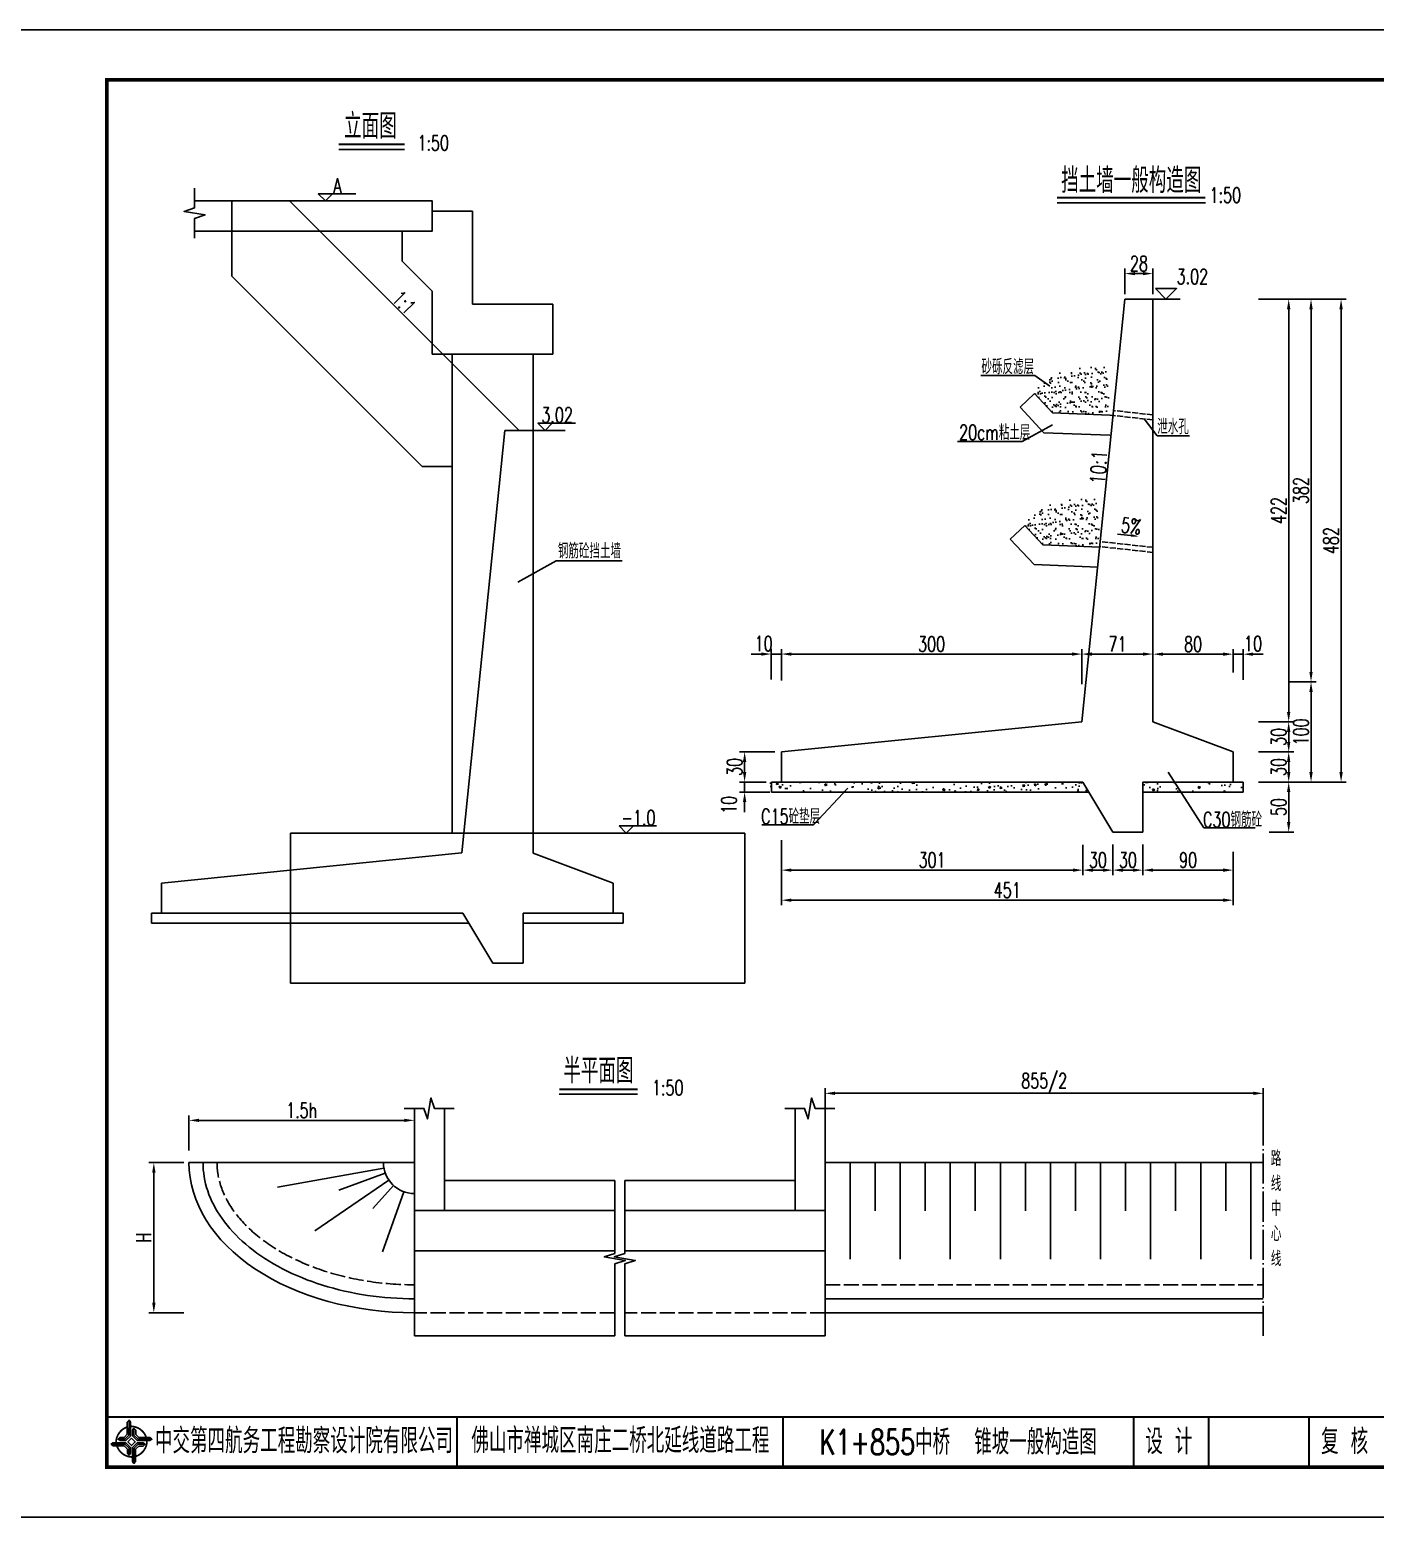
# Model space of a CAD drawing. Header units: millimetres. Extents: x -51 to 12129, y -1309 to -715.
# Drawn here: x 11304.4 to 11573, y -1308.7 to -1011.7 of the extents above; entities that cross this region are included whole.
import ezdxf
from ezdxf.enums import TextEntityAlignment as Align

# ---------------------------------------------------------------- set-up
doc = ezdxf.new("R2010")
doc.units = ezdxf.units.MM
doc.header["$LTSCALE"] = 0.25
doc.linetypes.add('ACAD_ISO02W100', pattern=[15, 12, -3])
doc.linetypes.add('ACAD_ISO04W100', pattern=[30, 24, -3, 0, -3])
for name, color, linetype in [('lk', 1, 'Continuous'), ('中心线', 3, 'ACAD_ISO04W100'), ('图框', 7, 'Continuous'), ('填充', 8, 'Continuous'), ('尺寸标注', 2, 'Continuous'), ('文字', 7, 'Continuous'), ('标注', 4, 'Continuous'), ('次轮廓线', 7, 'Continuous'), ('虚线', 2, 'ACAD_ISO02W100'), ('轮廓线', 1, 'Continuous'), ('钢筋', 6, 'Continuous')]:
    doc.layers.add(name, color=color, linetype=linetype)
doc.styles.get("Standard").update_dxf_attribs({"font": 'simplex1.shx', "width": 0.7, "bigfont": 'hztxt.shx'})
doc.styles.add('XGsz', font='simplex1.shx', dxfattribs={"width": 0.8, "bigfont": 'hztxt.shx'})
doc.dimstyles.new('比例1：50', dxfattribs={"dimscale": 0, "dimtxt": 3, "dimasz": 2, "dimexe": 1, "dimexo": 1, "dimgap": 0.5, "dimtad": 1, "dimdec": 1, "dimlfac": 5, "dimzin": 13, "dimdsep": 46, "dimtxsty": 'Standard', "dimcen": -1, "dimclrd": 256, "dimclre": 256, "dimclrt": 7, "dimaunit": 1, "dimadec": 3, "dimazin": 0, "dimtfac": 0.0005, "dimtdec": 1, "dimtix": 1, "dimtmove": 2, "dimatfit": 3, "dimfxl": 0, "dimtolj": 1, "dimtzin": 13, "dimarcsym": 0})

# ---------------------------------------------------------------- blocks, each defined once
blk = doc.blocks.new('tb')
at = {"lineweight": -3}
h = blk.add_hatch(color=256, dxfattribs=at)
h.paths.add_polyline_path([(-1.23, -0.13), (-3.78, -0.14), (-4.14, -0.41), (-1.4, -0.44), (-0.56, -1.24), (-0.54, -2.62), (-0.27, -2.2), (-0.26, -1.06)])
h.paths.add_polyline_path([(0.13, -1.08), (0.14, -3.86), (0.41, -4.26), (0.44, -1.24), (1.25, -0.43), (2.66, -0.43), (2.26, -0.16), (1.07, -0.15)])
h.paths.add_polyline_path([(1.08, 0.3), (3.62, 0.3), (4.02, 0.56), (1.25, 0.57), (0.43, 1.39), (0.43, 2.8), (0.16, 2.41), (0.15, 1.24)])
h.paths.add_polyline_path([(-0.28, 1.21), (-0.28, 3.99), (-0.56, 4.39), (-0.57, 1.41), (-1.38, 0.6), (-2.74, 0.56), (-2.33, 0.3), (-1.2, 0.29)])
for p, q in [((-0.56, 4.39), (-0.57, 1.41)), ((-1.38, 0.6), (-2.74, 0.56)), ((-0.57, 1.41), (-1.38, 0.6)), ((0.43, 2.8), (0.43, 1.39)), ((0.43, 1.39), (1.25, 0.57)), ((1.25, 0.57), (4.02, 0.56)), ((-4.14, -0.41), (-1.4, -0.44)), ((-1.4, -0.44), (-0.56, -1.24)), ((-0.56, -1.24), (-0.54, -2.62)), ((0.41, -4.26), (0.44, -1.24)), ((0.44, -1.24), (1.25, -0.43)), ((1.25, -0.43), (2.66, -0.43))]:
    blk.add_line(p, q, dxfattribs=at)
at = {"lineweight": -3, "const_width": 0.35, "flags": 128}
for points in [[(-0.9, 3.02, 0.324167), (-3.16, -0.14)], [(2.88, 0.92, 0.324403), (-0.24, 3.15)], [(0.75, -2.86, 0.325418), (3.02, 0.26)], [(-2.98, -0.76, 0.322976), (0.14, -2.98)]]:
    blk.add_lwpolyline(points, format="xyb", dxfattribs=at)
at = {"lineweight": -3, "flags": 128}
for points in [[(-0.9, 3.99), (-0.9, 1.58), (-1.53, 0.91), (-2.34, 0.91), (-2.74, 0.56), (-2.33, 0.3), (-1.2, 0.29), (-0.28, 1.21), (-0.28, 3.99), (-0.56, 4.39)], [(-0.04, 0.77), (0.68, 0.04), (-0.04, -0.69), (-0.77, 0.05)], [(3.62, 0.92), (1.43, 0.92), (0.77, 1.54), (0.77, 2.38), (0.43, 2.8), (0.16, 2.41), (0.15, 1.24), (1.08, 0.3), (3.62, 0.3), (4.02, 0.56)], [(-3.73, -0.76), (-1.54, -0.76), (-0.89, -1.39), (-0.89, -2.21), (-0.54, -2.62), (-0.27, -2.2), (-0.26, -1.06), (-1.23, -0.13), (-3.78, -0.14), (-4.14, -0.41)], [(0.75, -3.85), (0.75, -1.43), (1.4, -0.78), (2.26, -0.78), (2.66, -0.43), (2.26, -0.16), (1.07, -0.15), (0.13, -1.08), (0.14, -3.86), (0.41, -4.26)]]:
    blk.add_lwpolyline(points, close=True, dxfattribs=at)
blk = doc.blocks.new('*D1960')
at = {"layer": 'Defpoints', "color": 0}
for p in [(11540.52, -1065.46), (11540.52, -1161.86), (11566.19, -1161.86)]:
    blk.add_point(p, dxfattribs=at)
at = {"layer": '标注', "lineweight": -2}
for p, q in [((11560.19, -1065.46), (11567.19, -1065.46)), ((11566.19, -1067.46), (11566.19, -1159.86)), ((11560.19, -1161.86), (11567.19, -1161.86))]:
    blk.add_line(p, q, dxfattribs=at)
at = {"layer": '标注'}
for points in [[(11565.85, -1067.46), (11566.52, -1067.46), (11566.19, -1065.46)], [(11565.85, -1159.86), (11566.52, -1159.86), (11566.19, -1161.86)]]:
    blk.add_solid(points, dxfattribs=at)
at = {"layer": '标注', "color": 7, "insert": (11564.19, -1113.66), "char_height": 3, "attachment_point": 5, "rotation": 90}
blk.add_mtext('\\A1;482', dxfattribs=at)
blk = doc.blocks.new('*D1961')
at = {"layer": 'Defpoints', "color": 0}
for p in [(11526.63, -1174.79), (11544.63, -1174.79), (11526.63, -1179.45)]:
    blk.add_point(p, dxfattribs=at)
at = {"layer": '标注', "lineweight": -2}
for p, q in [((11526.63, -1175.79), (11526.63, -1180.45)), ((11544.63, -1175.79), (11544.63, -1180.45)), ((11542.63, -1179.45), (11528.63, -1179.45))]:
    blk.add_line(p, q, dxfattribs=at)
at = {"layer": '标注'}
for points in [[(11528.63, -1179.12), (11528.63, -1179.78), (11526.63, -1179.45)], [(11542.63, -1179.12), (11542.63, -1179.78), (11544.63, -1179.45)]]:
    blk.add_solid(points, dxfattribs=at)
at = {"layer": '标注', "color": 7, "insert": (11535.63, -1177.45), "char_height": 3, "attachment_point": 5}
blk.add_mtext('\\A1;90', dxfattribs=at)
blk = doc.blocks.new('*D1962')
at = {"layer": 'Defpoints', "color": 0}
for p in [(11528.63, -1136.33), (11544.63, -1141.01), (11528.63, -1149.86)]:
    blk.add_point(p, dxfattribs=at)
at = {"layer": '标注', "lineweight": -2}
for p, q in [((11528.63, -1142.33), (11528.63, -1135.33)), ((11542.63, -1136.33), (11530.63, -1136.33)), ((11544.63, -1140.01), (11544.63, -1135.33))]:
    blk.add_line(p, q, dxfattribs=at)
at = {"layer": '标注'}
for points in [[(11530.63, -1136), (11530.63, -1136.66), (11528.63, -1136.33)], [(11542.63, -1136), (11542.63, -1136.66), (11544.63, -1136.33)]]:
    blk.add_solid(points, dxfattribs=at)
at = {"layer": '标注', "color": 7, "insert": (11536.63, -1134.33), "char_height": 3, "attachment_point": 5}
blk.add_mtext('\\A1;80', dxfattribs=at)
blk = doc.blocks.new('*D1963')
at = {"layer": 'Defpoints', "color": 0}
for p in [(11454.43, -1159.81), (11544.63, -1159.83), (11454.43, -1185.45)]:
    blk.add_point(p, dxfattribs=at)
at = {"layer": '标注', "lineweight": -2}
for p, q in [((11454.43, -1179.45), (11454.43, -1186.45)), ((11544.63, -1179.45), (11544.63, -1186.45)), ((11542.63, -1185.45), (11456.43, -1185.45))]:
    blk.add_line(p, q, dxfattribs=at)
at = {"layer": '标注'}
for points in [[(11456.43, -1185.12), (11456.43, -1185.78), (11454.43, -1185.45)], [(11542.63, -1185.12), (11542.63, -1185.78), (11544.63, -1185.45)]]:
    blk.add_solid(points, dxfattribs=at)
at = {"layer": '标注', "color": 7, "insert": (11499.53, -1183.45), "char_height": 3, "attachment_point": 5}
blk.add_mtext('\\A1;451', dxfattribs=at)
blk = doc.blocks.new('*D1964')
at = {"layer": 'Defpoints', "color": 0}
for p in [(11554.73, -1141.86), (11560.19, -1141.86), (11554.73, -1161.86)]:
    blk.add_point(p, dxfattribs=at)
at = {"layer": '标注', "lineweight": -2}
for p, q in [((11555.73, -1141.86), (11561.19, -1141.86)), ((11560.19, -1159.86), (11560.19, -1143.86)), ((11555.73, -1161.86), (11561.19, -1161.86))]:
    blk.add_line(p, q, dxfattribs=at)
at = {"layer": '标注'}
for points in [[(11559.85, -1143.86), (11560.52, -1143.86), (11560.19, -1141.86)], [(11559.85, -1159.86), (11560.52, -1159.86), (11560.19, -1161.86)]]:
    blk.add_solid(points, dxfattribs=at)
at = {"layer": '标注', "color": 7, "insert": (11558.19, -1151.86), "char_height": 3, "attachment_point": 5, "rotation": 90}
blk.add_mtext('\\A1;100', dxfattribs=at)
blk = doc.blocks.new('*D1965')
at = {"layer": 'Defpoints', "color": 0}
for p in [(11541.92, -1065.46), (11547.93, -1149.86), (11555.73, -1149.86)]:
    blk.add_point(p, dxfattribs=at)
at = {"layer": '标注', "lineweight": -2}
for p, q in [((11549.73, -1065.46), (11556.73, -1065.46)), ((11555.73, -1067.46), (11555.73, -1147.86)), ((11549.73, -1149.86), (11556.73, -1149.86))]:
    blk.add_line(p, q, dxfattribs=at)
at = {"layer": '标注'}
for points in [[(11555.39, -1067.46), (11556.06, -1067.46), (11555.73, -1065.46)], [(11555.39, -1147.86), (11556.06, -1147.86), (11555.73, -1149.86)]]:
    blk.add_solid(points, dxfattribs=at)
at = {"layer": '标注', "color": 7, "insert": (11553.73, -1107.66), "char_height": 3, "attachment_point": 5, "rotation": 90}
blk.add_mtext('\\A1;422', dxfattribs=at)
blk = doc.blocks.new('*D1966')
at = {"layer": 'Defpoints', "color": 0}
for p in [(11544.63, -1155.86), (11544.63, -1161.86), (11555.73, -1161.86)]:
    blk.add_point(p, dxfattribs=at)
at = {"layer": '标注', "lineweight": -2}
for p, q in [((11549.73, -1155.86), (11556.73, -1155.86)), ((11555.73, -1157.86), (11555.73, -1159.86)), ((11549.73, -1161.86), (11556.73, -1161.86))]:
    blk.add_line(p, q, dxfattribs=at)
at = {"layer": '标注'}
for points in [[(11555.39, -1157.86), (11556.06, -1157.86), (11555.73, -1155.86)], [(11555.39, -1159.86), (11556.06, -1159.86), (11555.73, -1161.86)]]:
    blk.add_solid(points, dxfattribs=at)
at = {"layer": '标注', "color": 7, "insert": (11553.73, -1158.86), "char_height": 3, "attachment_point": 5, "rotation": 90}
blk.add_mtext('\\A1;30', dxfattribs=at)
blk = doc.blocks.new('*D1967')
at = {"layer": 'Defpoints', "color": 0}
for p in [(11550.83, -1161.86), (11550.83, -1171.86), (11555.73, -1171.86)]:
    blk.add_point(p, dxfattribs=at)
at = {"layer": '标注', "lineweight": -2}
for p, q in [((11551.83, -1161.86), (11556.73, -1161.86)), ((11555.73, -1163.86), (11555.73, -1169.86)), ((11551.83, -1171.86), (11556.73, -1171.86))]:
    blk.add_line(p, q, dxfattribs=at)
at = {"layer": '标注'}
for points in [[(11555.39, -1163.86), (11556.06, -1163.86), (11555.73, -1161.86)], [(11555.39, -1169.86), (11556.06, -1169.86), (11555.73, -1171.86)]]:
    blk.add_solid(points, dxfattribs=at)
at = {"layer": '标注', "color": 7, "insert": (11553.73, -1166.86), "char_height": 3, "attachment_point": 5, "rotation": 90}
blk.add_mtext('\\A1;50', dxfattribs=at)
blk = doc.blocks.new('*D1968')
at = {"layer": 'Defpoints', "color": 0}
for p in [(11528.63, -1149.86), (11544.63, -1155.86), (11555.73, -1155.86)]:
    blk.add_point(p, dxfattribs=at)
at = {"layer": '标注', "lineweight": -2}
for p, q in [((11549.73, -1149.86), (11556.73, -1149.86)), ((11555.73, -1151.86), (11555.73, -1153.86)), ((11549.73, -1155.86), (11556.73, -1155.86))]:
    blk.add_line(p, q, dxfattribs=at)
at = {"layer": '标注'}
for points in [[(11555.39, -1151.86), (11556.06, -1151.86), (11555.73, -1149.86)], [(11555.39, -1153.86), (11556.06, -1153.86), (11555.73, -1155.86)]]:
    blk.add_solid(points, dxfattribs=at)
at = {"layer": '标注', "color": 7, "insert": (11553.73, -1152.86), "char_height": 3, "attachment_point": 5, "rotation": 90}
blk.add_mtext('\\A1;30', dxfattribs=at)
blk = doc.blocks.new('*D1969')
at = {"layer": 'Defpoints', "color": 0}
for p in [(11454.43, -1136.31), (11454.43, -1142.57), (11514.43, -1141.88)]:
    blk.add_point(p, dxfattribs=at)
at = {"layer": '标注', "lineweight": -2}
for p, q in [((11454.43, -1141.57), (11454.43, -1135.31)), ((11512.43, -1136.31), (11456.43, -1136.31)), ((11514.43, -1140.88), (11514.43, -1135.31))]:
    blk.add_line(p, q, dxfattribs=at)
at = {"layer": '标注'}
for points in [[(11456.43, -1135.98), (11456.43, -1136.64), (11454.43, -1136.31)], [(11512.43, -1135.98), (11512.43, -1136.64), (11514.43, -1136.31)]]:
    blk.add_solid(points, dxfattribs=at)
at = {"layer": '标注', "color": 7, "insert": (11484.43, -1134.31), "char_height": 3, "attachment_point": 5}
blk.add_mtext('\\A1;300', dxfattribs=at)
blk = doc.blocks.new('*D1970')
at = {"layer": 'Defpoints', "color": 0}
for p in [(11454.43, -1161.84), (11514.63, -1173.39), (11454.43, -1179.45)]:
    blk.add_point(p, dxfattribs=at)
at = {"layer": '标注', "lineweight": -2}
for p, q in [((11454.43, -1173.45), (11454.43, -1180.45)), ((11514.63, -1174.39), (11514.63, -1180.45)), ((11512.63, -1179.45), (11456.43, -1179.45))]:
    blk.add_line(p, q, dxfattribs=at)
at = {"layer": '标注'}
for points in [[(11456.43, -1179.12), (11456.43, -1179.78), (11454.43, -1179.45)], [(11512.63, -1179.12), (11512.63, -1179.78), (11514.63, -1179.45)]]:
    blk.add_solid(points, dxfattribs=at)
at = {"layer": '标注', "color": 7, "insert": (11484.53, -1177.45), "char_height": 3, "attachment_point": 5}
blk.add_mtext('\\A1;301', dxfattribs=at)
blk = doc.blocks.new('*D1971')
at = {"layer": 'Defpoints', "color": 0}
for p in [(11520.63, -1173.35), (11526.63, -1173.35), (11520.63, -1179.45)]:
    blk.add_point(p, dxfattribs=at)
at = {"layer": '标注', "lineweight": -2}
for p, q in [((11520.63, -1174.35), (11520.63, -1180.45)), ((11526.63, -1174.35), (11526.63, -1180.45)), ((11524.63, -1179.45), (11522.63, -1179.45))]:
    blk.add_line(p, q, dxfattribs=at)
at = {"layer": '标注'}
for points in [[(11522.63, -1179.12), (11522.63, -1179.78), (11520.63, -1179.45)], [(11524.63, -1179.12), (11524.63, -1179.78), (11526.63, -1179.45)]]:
    blk.add_solid(points, dxfattribs=at)
at = {"layer": '标注', "color": 7, "insert": (11523.63, -1177.45), "char_height": 3, "attachment_point": 5}
blk.add_mtext('\\A1;30', dxfattribs=at)
blk = doc.blocks.new('*D1972')
at = {"layer": 'Defpoints', "color": 0}
for p in [(11514.63, -1174.3), (11520.63, -1173.35), (11514.63, -1179.45)]:
    blk.add_point(p, dxfattribs=at)
at = {"layer": '标注', "lineweight": -2}
for p, q in [((11514.63, -1175.3), (11514.63, -1180.45)), ((11520.63, -1174.35), (11520.63, -1180.45)), ((11518.63, -1179.45), (11516.63, -1179.45))]:
    blk.add_line(p, q, dxfattribs=at)
at = {"layer": '标注'}
for points in [[(11516.63, -1179.12), (11516.63, -1179.78), (11514.63, -1179.45)], [(11518.63, -1179.12), (11518.63, -1179.78), (11520.63, -1179.45)]]:
    blk.add_solid(points, dxfattribs=at)
at = {"layer": '标注', "color": 7, "insert": (11517.63, -1177.45), "char_height": 3, "attachment_point": 5}
blk.add_mtext('\\A1;30', dxfattribs=at)
blk = doc.blocks.new('*D2107')
at = {"layer": 'Defpoints', "color": 0}
for p in [(11454.43, -1155.84), (11447.1, -1161.86), (11452.43, -1161.86)]:
    blk.add_point(p, dxfattribs=at)
at = {"layer": '标注', "lineweight": -2}
for p, q in [((11453.1, -1155.84), (11446.1, -1155.84)), ((11447.1, -1157.84), (11447.1, -1159.86)), ((11451.43, -1161.86), (11446.1, -1161.86))]:
    blk.add_line(p, q, dxfattribs=at)
at = {"layer": '标注'}
for points in [[(11446.76, -1157.84), (11447.43, -1157.84), (11447.1, -1155.84)], [(11446.76, -1159.86), (11447.43, -1159.86), (11447.1, -1161.86)]]:
    blk.add_solid(points, dxfattribs=at)
at = {"layer": '标注', "color": 7, "insert": (11445.1, -1158.85), "char_height": 3, "attachment_point": 5, "rotation": 90}
blk.add_mtext('\\A1;30', dxfattribs=at)
blk = doc.blocks.new('*D1973')
at = {"layer": 'Defpoints', "color": 0}
for p in [(11541.92, -1065.46), (11555.28, -1141.86), (11560.19, -1141.86)]:
    blk.add_point(p, dxfattribs=at)
at = {"layer": '标注', "lineweight": -2}
for p, q in [((11554.19, -1065.46), (11561.19, -1065.46)), ((11560.19, -1067.46), (11560.19, -1139.86)), ((11556.28, -1141.86), (11561.19, -1141.86))]:
    blk.add_line(p, q, dxfattribs=at)
at = {"layer": '标注'}
for points in [[(11559.85, -1067.46), (11560.52, -1067.46), (11560.19, -1065.46)], [(11559.85, -1139.86), (11560.52, -1139.86), (11560.19, -1141.86)]]:
    blk.add_solid(points, dxfattribs=at)
at = {"layer": '标注', "color": 7, "insert": (11558.19, -1103.66), "char_height": 3, "attachment_point": 5, "rotation": 90}
blk.add_mtext('\\A1;382', dxfattribs=at)
blk = doc.blocks.new('*D1974')
at = {"layer": 'Defpoints', "color": 0}
for p in [(11544.63, -1136.33), (11544.63, -1139.9), (11546.63, -1142.44)]:
    blk.add_point(p, dxfattribs=at)
at = {"layer": '标注', "lineweight": -2}
for p, q in [((11542.63, -1136.33), (11540.63, -1136.33)), ((11544.63, -1138.9), (11544.63, -1135.33)), ((11546.63, -1136.33), (11544.63, -1136.33)), ((11546.63, -1141.44), (11546.63, -1135.33)), ((11548.63, -1136.33), (11550.63, -1136.33))]:
    blk.add_line(p, q, dxfattribs=at)
at = {"layer": '标注'}
for points in [[(11542.63, -1136), (11542.63, -1136.66), (11544.63, -1136.33)], [(11548.63, -1136), (11548.63, -1136.66), (11546.63, -1136.33)]]:
    blk.add_solid(points, dxfattribs=at)
at = {"layer": '标注', "color": 7, "insert": (11548.61, -1134.23), "char_height": 3, "attachment_point": 5}
blk.add_mtext('\\A1;10', dxfattribs=at)
blk = doc.blocks.new('*D1975')
at = {"layer": 'Defpoints', "color": 0}
for p in [(11452.43, -1136.31), (11452.43, -1142.4), (11454.43, -1142.41)]:
    blk.add_point(p, dxfattribs=at)
at = {"layer": '标注', "lineweight": -2}
for p, q in [((11450.43, -1136.31), (11448.43, -1136.31)), ((11452.43, -1141.4), (11452.43, -1135.31)), ((11454.43, -1136.31), (11452.43, -1136.31)), ((11454.43, -1141.41), (11454.43, -1135.31)), ((11456.43, -1136.31), (11458.43, -1136.31))]:
    blk.add_line(p, q, dxfattribs=at)
at = {"layer": '标注'}
for points in [[(11450.43, -1135.98), (11450.43, -1136.64), (11452.43, -1136.31)], [(11456.43, -1135.98), (11456.43, -1136.64), (11454.43, -1136.31)]]:
    blk.add_solid(points, dxfattribs=at)
at = {"layer": '标注', "color": 7, "insert": (11450.9, -1134.21), "char_height": 3, "attachment_point": 5}
blk.add_mtext('\\A1;10', dxfattribs=at)
blk = doc.blocks.new('*D1976')
at = {"layer": 'Defpoints', "color": 0}
for p in [(11523.03, -1060.34), (11523.03, -1065.46), (11528.63, -1065.46)]:
    blk.add_point(p, dxfattribs=at)
at = {"layer": '标注', "lineweight": -2}
for p, q in [((11523.03, -1064.46), (11523.03, -1059.34)), ((11528.63, -1064.46), (11528.63, -1059.34)), ((11526.63, -1060.34), (11525.03, -1060.34))]:
    blk.add_line(p, q, dxfattribs=at)
at = {"layer": '标注'}
for points in [[(11525.03, -1060.01), (11525.03, -1060.67), (11523.03, -1060.34)], [(11526.63, -1060.01), (11526.63, -1060.67), (11528.63, -1060.34)]]:
    blk.add_solid(points, dxfattribs=at)
at = {"layer": '标注', "color": 7, "insert": (11525.83, -1058.34), "char_height": 3, "attachment_point": 5}
blk.add_mtext('\\A1;28', dxfattribs=at)
blk = doc.blocks.new('*D1977')
at = {"layer": 'Defpoints', "color": 0}
for p in [(11447.1, -1163.86), (11452.43, -1161.86), (11453.16, -1163.86)]:
    blk.add_point(p, dxfattribs=at)
at = {"layer": '标注', "lineweight": -2}
for p, q in [((11447.1, -1159.86), (11447.1, -1157.86)), ((11451.43, -1161.86), (11446.1, -1161.86)), ((11452.16, -1163.86), (11446.1, -1163.86)), ((11447.1, -1161.86), (11447.1, -1163.86)), ((11447.1, -1165.86), (11447.1, -1167.86))]:
    blk.add_line(p, q, dxfattribs=at)
at = {"layer": '标注'}
for points in [[(11446.76, -1159.86), (11447.43, -1159.86), (11447.1, -1161.86)], [(11446.76, -1165.86), (11447.43, -1165.86), (11447.1, -1163.86)]]:
    blk.add_solid(points, dxfattribs=at)
at = {"layer": '标注', "color": 7, "insert": (11443.97, -1166.42), "char_height": 3, "attachment_point": 5, "rotation": 90}
blk.add_mtext('\\A1;10', dxfattribs=at)
blk = doc.blocks.new('A$C54C94406')
at = {"layer": '填充'}
h = blk.add_hatch(dxfattribs=at)
h.set_pattern_fill('AR-SAND', color=256, scale=0.02, style=0)
h.set_pattern_definition([(37.5, (-106.2908, -100.8475), (-0.0320006, 0.9788265), [0, -0.77216, 0, -0.8636, 0, -0.8255]), (7.5, (-106.2908, -100.8475), (0.899047, 1.43365), [0, -0.41656, 0, -0.69596, 0, -0.2667]), (327.5, (-106.9157, -100.8475), (1.581985, 0.0028744), [0, -0.254, 0, -0.9144, 0, -1.1938]), (317.5, (-106.9157, -100.8475), (1.527113, 0.445859), [0, -0.127, 0, -0.59944, 0, -0.6858])])
edge = h.paths.add_edge_path()
edge.add_spline(control_points=[(-6.5, -6.85), (-8.51, -6.62), (-11.14, -6.87), (-12.8, -8.05)], knot_values=[0, 0, 0, 0, 6.068525, 6.068525, 6.068525, 6.068525], degree=3, periodic=0)
edge.add_spline(control_points=[(-12.8, -8.05), (-13.31, -8.41), (-13.73, -8.87), (-14.01, -9.43)], knot_values=[6.068525, 6.068525, 6.068525, 6.068525, 7.936842, 7.936842, 7.936842, 7.936842], degree=3, periodic=0)
edge.add_line((-14.01, -9.43), (-12.23, -11.34))
edge.add_line((-12.23, -11.34), (-6.5, -11.58))
edge.add_line((-6.5, -11.58), (-6.5, -6.85))
h = blk.add_hatch(dxfattribs=at)
h.set_pattern_fill('AR-SAND', color=256, scale=0.02, style=0)
h.set_pattern_definition([(37.5, (-107.263, -114.0146), (-0.0320006, 0.9788265), [0, -0.77216, 0, -0.8636, 0, -0.8255]), (7.5, (-107.263, -114.0146), (0.899047, 1.43365), [0, -0.41656, 0, -0.69596, 0, -0.2667]), (327.5, (-107.8879, -114.0146), (1.581985, 0.0028744), [0, -0.254, 0, -0.9144, 0, -1.1938]), (317.5, (-107.8879, -114.0146), (1.527113, 0.445859), [0, -0.127, 0, -0.59944, 0, -0.6858])])
edge = h.paths.add_edge_path()
edge.add_spline(control_points=[(-7.47, -20.01), (-9.48, -19.79), (-12.12, -20.03), (-13.77, -21.22)], knot_values=[0, 0, 0, 0, 6.068525, 6.068525, 6.068525, 6.068525], degree=3, periodic=0)
edge.add_spline(control_points=[(-13.77, -21.22), (-14.28, -21.58), (-14.7, -22.04), (-14.98, -22.59)], knot_values=[6.068525, 6.068525, 6.068525, 6.068525, 7.936842, 7.936842, 7.936842, 7.936842], degree=3, periodic=0)
edge.add_line((-14.98, -22.59), (-13.21, -24.51))
edge.add_line((-13.21, -24.51), (-7.47, -24.75))
edge.add_line((-7.47, -24.75), (-7.47, -20.01))
at = {"ltscale": 2}
for p, q in [((-14.01, -9.43), (-15.47, -10.79)), ((-12.23, -11.34), (-14.01, -9.43)), ((-13.1, -13.34), (-15.47, -10.79)), ((-6.5, -11.58), (-12.23, -11.34)), ((-6.5, -13.58), (-13.1, -13.34)), ((-14.98, -22.59), (-16.44, -23.95)), ((-13.21, -24.51), (-14.98, -22.59)), ((-14.07, -26.5), (-16.44, -23.95)), ((-7.47, -24.75), (-13.21, -24.51)), ((-7.67, -26.74), (-14.07, -26.5))]:
    blk.add_line(p, q, dxfattribs=at)
at = {"layer": '标注'}
for p, q in [((-14, -7.63), (-19.39, -7.63)), ((-12.51, -8.68), (-14, -7.63)), ((-15.27, -14.22), (-12.23, -12.53)), ((-15.27, -14.22), (-21.72, -14.22)), ((-1.78, -13.63), (1.46, -13.63)), ((-4.4, -23.59), (-5.75, -23.44))]:
    blk.add_line(p, q, dxfattribs=at)
blk.add_solid([(-4.41, -23.72), (-3.59, -23.68), (-4.38, -23.45)], dxfattribs=at)
at = {"layer": '虚线', "ltscale": 0.2}
for p, q in [((-2.2, -12.05), (-6.5, -11.58)), ((-2.2, -11.55), (-6.11, -11.12)), ((-2.19, -25.28), (-7.47, -24.7)), ((-2.2, -24.77), (-7.42, -24.2))]:
    blk.add_line(p, q, dxfattribs=at)
at = {"layer": '文字', "width": 0.7}
for s, p in [('砂砾反滤层', (-19.32, -7.49)), ('泄水孔', (-1.77, -13.48)), ('20cm粘土层', (-21.55, -14.05))]:
    blk.add_text(s, height=1.5, dxfattribs=at).set_placement(p)
blk.add_text('5%%%', height=1.5, rotation=353.3684, dxfattribs=at).set_placement((-5.44, -23.27))
blk = doc.blocks.new('*D2108')
at = {"layer": 'Defpoints', "color": 0}
for p in [(11528.63, -1136.31), (11514.43, -1149.84), (11528.63, -1149.86)]:
    blk.add_point(p, dxfattribs=at)
at = {"layer": '标注', "lineweight": -2}
for p, q in [((11514.43, -1142.31), (11514.43, -1135.31)), ((11516.43, -1136.31), (11526.63, -1136.31)), ((11528.63, -1142.31), (11528.63, -1135.31))]:
    blk.add_line(p, q, dxfattribs=at)
at = {"layer": '标注'}
for points in [[(11516.43, -1135.98), (11516.43, -1136.64), (11514.43, -1136.31)], [(11526.63, -1135.98), (11526.63, -1136.64), (11528.63, -1136.31)]]:
    blk.add_solid(points, dxfattribs=at)
at = {"layer": '标注', "color": 7, "insert": (11521.53, -1134.31), "char_height": 3, "attachment_point": 5}
blk.add_mtext('\\A1;71', dxfattribs=at)
blk = doc.blocks.new('*D2129')
at = {"layer": 'Defpoints', "color": 0}
for p in [(11329.14, -1237.84), (11381.16, -1237.84), (11381.16, -1267.84)]:
    blk.add_point(p, dxfattribs=at)
at = {"layer": '标注', "lineweight": -2}
for p, q in [((11335.14, -1237.84), (11328.14, -1237.84)), ((11329.14, -1265.84), (11329.14, -1239.84)), ((11335.14, -1267.84), (11328.14, -1267.84))]:
    blk.add_line(p, q, dxfattribs=at)
at = {"layer": '标注'}
for points in [[(11328.81, -1239.84), (11329.48, -1239.84), (11329.14, -1237.84)], [(11328.81, -1265.84), (11329.48, -1265.84), (11329.14, -1267.84)]]:
    blk.add_solid(points, dxfattribs=at)
at = {"layer": '标注', "color": 7, "insert": (11327.14, -1252.84), "char_height": 3, "attachment_point": 5, "rotation": 90}
blk.add_mtext('\\A1;H', dxfattribs=at)
blk = doc.blocks.new('*D2130')
at = {"layer": 'Defpoints', "color": 0}
for p in [(11381.16, -1229.41), (11336.16, -1237.84), (11381.16, -1237.84)]:
    blk.add_point(p, dxfattribs=at)
at = {"layer": '标注', "lineweight": -2}
for p, q in [((11336.16, -1235.41), (11336.16, -1228.41)), ((11338.16, -1229.41), (11379.16, -1229.41)), ((11381.16, -1235.41), (11381.16, -1228.41))]:
    blk.add_line(p, q, dxfattribs=at)
at = {"layer": '标注'}
for points in [[(11338.16, -1229.08), (11338.16, -1229.74), (11336.16, -1229.41)], [(11379.16, -1229.08), (11379.16, -1229.74), (11381.16, -1229.41)]]:
    blk.add_solid(points, dxfattribs=at)
at = {"layer": '标注', "color": 7, "insert": (11358.66, -1227.41), "char_height": 3, "attachment_point": 5}
blk.add_mtext('\\A1;1.5h', dxfattribs=at)
blk = doc.blocks.new('*D2131')
at = {"layer": 'Defpoints', "color": 0}
for p in [(11550.66, -1224.01), (11463.16, -1233.85), (11550.66, -1233.85)]:
    blk.add_point(p, dxfattribs=at)
at = {"layer": '标注', "lineweight": -2}
for p, q in [((11463.16, -1230.01), (11463.16, -1223.01)), ((11550.66, -1230.01), (11550.66, -1223.01)), ((11465.16, -1224.01), (11548.66, -1224.01))]:
    blk.add_line(p, q, dxfattribs=at)
at = {"layer": '标注'}
for points in [[(11465.16, -1223.68), (11465.16, -1224.35), (11463.16, -1224.01)], [(11548.66, -1223.68), (11548.66, -1224.35), (11550.66, -1224.01)]]:
    blk.add_solid(points, dxfattribs=at)
at = {"layer": '标注', "color": 7, "insert": (11506.91, -1222.01), "char_height": 3, "attachment_point": 5}
blk.add_mtext('\\A1;855/2', dxfattribs=at)
blk = doc.blocks.new('123')
at = {"layer": '图框', "color": 2}
blk.add_lwpolyline([(369.33, -1011.65), (369.33, -714.65), (-50.67, -714.65), (-50.67, -1011.65)], close=True, dxfattribs=at)

msp = doc.modelspace()

# ---------------------------------------------------------------- hatches: boundary and pattern name
at = {"layer": '钢筋'}
h = msp.add_hatch(dxfattribs=at)
h.set_pattern_fill('AR-CONC', color=8, scale=0.025, style=0)
h.set_pattern_definition([(130, (11201.884, -2819.732), (-4.554617, -0.398477), [0.47625, -5.23875]), (185, (11201.884, -2819.732), (0.881071, 4.776416), [0.381, -4.191]), (79.549, (11201.5046, -2819.7652), (-3.673563, 4.377917), [0.40475, -4.45225]), (133.8158, (11201.884, -2818.462), (-6.776976, -1.051058), [0.714375, -7.858125]), (83.3644, (11201.3194, -2818.5496), (-5.935106, 6.18564), [0.607125, -6.678375]), (188.816, (11201.884, -2818.462), (-5.935115, 6.185628), [0.5715, -6.2865]), (159, (11201.249, -2818.7795), (-3.790372, -2.556638), [0.47625, -5.23875]), (214, (11201.249, -2818.7795), (-1.545051, 4.604699), [0.381, -4.191]), (108.5486, (11200.9333, -2818.9926), (-5.335412, 2.048071), [0.40475, -4.45225]), (142.5, (11201.8841, -2819.732), (-0.0772151, 2.113876), [0, -4.1402, 0, -4.2545, 0, -4.206875]), (172.5, (11201.8841, -2819.732), (-1.6704916, 2.5045144), [0, -2.4257, 0, -4.04495, 0, -1.603375]), (212.5, (11203.3002, -2819.732), (-3.3897649, -0.1432186), [0, -1.5875, 0, -4.953, 0, -6.57225]), (222.5, (11203.9352, -2819.732), (-3.7032295, 0.6356623), [0, -2.06375, 0, -3.2893, 0, -4.66725])])
h.paths.add_polyline_path([(11526.63132, -1161.85533), (11544.63132, -1161.85533), (11546.63132, -1161.85533), (11546.63132, -1163.85533), (11526.63132, -1163.85533)])
h.paths.add_polyline_path([(11452.23197, -1161.85533), (11514.63132, -1161.85533), (11515.83132, -1163.85533), (11452.23197, -1163.85533)])

# ---------------------------------------------------------------- linework, layer by layer
for p, q in [((11364.80659, -1044.43272), (11369.44302, -1044.43272)), ((11408.66373, -1090.23161), (11413.30016, -1090.23161)), ((11424.87879, -1170.63272), (11429.51522, -1170.63272))]:
    msp.add_line(p, q)
at = {"ltscale": 2}
msp.add_line((11528.63427, -1065.45533), (11534.05175, -1065.45533), dxfattribs=at)
at = {"const_width": 0.7}
msp.add_lwpolyline([(11699.75412, -1021.65471), (11319.75412, -1021.65471), (11319.75412, -1298.65471), (11699.75412, -1298.65471)], close=True, dxfattribs=at)
at = {"ltscale": 2}
for points in [[(11337.26525, -1053.27245), (11337.26525, -1049.3399), (11339.36525, -1048.6399), (11335.16525, -1047.9399), (11337.26525, -1047.2399), (11337.26525, -1043.27245)], [(11389.10333, -1227.03061), (11385.17078, -1227.03061), (11384.47078, -1224.93061), (11383.77078, -1229.13061), (11383.07078, -1227.03061), (11379.10333, -1227.03061)], [(11465.10333, -1227.03061), (11461.17078, -1227.03061), (11460.47078, -1224.93061), (11459.77078, -1229.13061), (11459.07078, -1227.03061), (11455.10333, -1227.03061)]]:
    msp.add_lwpolyline(points, dxfattribs=at)
at = {"const_width": 0.4}
msp.add_lwpolyline([(11319.75412, -1288.65471), (11699.75412, -1288.65471)], dxfattribs=at)
at = {"layer": 'lk'}
for p, q in [((11514.43399, -1149.83513), (11523.03197, -1065.45533)), ((11528.63427, -1065.45533), (11523.02657, -1065.45533)), ((11528.63427, -1149.85644), (11528.63427, -1065.45533)), ((11390.65462, -1176.02562), (11399.2526, -1091.64582)), ((11404.85491, -1091.64582), (11399.24721, -1091.64582)), ((11404.85491, -1176.04693), (11404.85491, -1091.64582)), ((11514.43464, -1149.83506), (11454.43464, -1155.83506)), ((11544.63427, -1155.85644), (11528.63427, -1149.85644)), ((11454.43464, -1155.83506), (11454.43464, -1161.83506)), ((11544.63427, -1161.85533), (11544.63427, -1155.85533)), ((11452.43464, -1161.85533), (11514.63132, -1161.85533)), ((11452.43464, -1161.85533), (11452.43464, -1163.85533)), ((11452.43464, -1163.85533), (11515.83132, -1163.85533)), ((11514.63132, -1161.85533), (11520.63132, -1171.85533)), ((11526.63132, -1161.85533), (11544.63132, -1161.85533)), ((11526.63132, -1171.85533), (11526.63132, -1161.85533)), ((11546.63132, -1163.85533), (11526.63132, -1163.85533)), ((11546.63132, -1161.85533), (11528.63132, -1161.85533)), ((11546.63427, -1163.85533), (11546.63427, -1161.85533)), ((11520.63132, -1171.85533), (11526.63132, -1171.85533)), ((11390.65527, -1176.02556), (11330.65527, -1182.02556)), ((11420.85491, -1182.04693), (11404.85491, -1176.04693)), ((11330.65527, -1182.02556), (11330.65527, -1188.02556)), ((11420.85491, -1188.04582), (11420.85491, -1182.04582)), ((11328.65527, -1188.04582), (11390.85196, -1188.04582)), ((11328.65527, -1188.04582), (11328.65527, -1190.04582)), ((11328.65527, -1190.04582), (11392.05196, -1190.04582)), ((11390.85196, -1188.04582), (11396.85196, -1198.04583)), ((11402.85196, -1188.04582), (11420.85196, -1188.04582)), ((11402.85196, -1198.04583), (11402.85196, -1188.04582)), ((11422.85196, -1190.04582), (11402.85196, -1190.04582)), ((11422.85196, -1188.04582), (11404.85196, -1188.04582)), ((11422.85491, -1190.04582), (11422.85491, -1188.04582)), ((11396.85196, -1198.04583), (11402.85196, -1198.04583)), ((11381.15942, -1237.83763), (11336.15942, -1237.83763)), ((11463.15942, -1237.83763), (11550.65942, -1237.83763)), ((11463.15942, -1265.03763), (11550.65942, -1265.03763)), ((11463.15942, -1267.83763), (11550.65942, -1267.83763))]:
    msp.add_line(p, q, dxfattribs=at)
at = {"layer": 'lk', "linetype": 'ACAD_ISO02W100'}
msp.add_line((11463.15942, -1262.23763), (11550.65942, -1262.23763), dxfattribs=at)
at = {"layer": 'lk'}
msp.add_ellipse((11381.15942, -1237.83763), major_axis=(-45, 0), ratio=0.666666667, start_param=0, end_param=1.570796327, dxfattribs=at)
msp.add_open_spline([(11338.95942, -1237.83763), (11338.95942, -1239.73527), (11339.27282, -1241.63401), (11340.53578, -1245.38764), (11341.48711, -1247.24271), (11344.02369, -1250.82252), (11345.60935, -1252.54603), (11349.35941, -1255.75423), (11351.52334, -1257.23823), (11356.32612, -1259.871), (11358.96449, -1261.01957), (11364.58049, -1262.9097), (11367.55775, -1263.65121), (11373.69668, -1264.68254), (11376.85805, -1264.97235), (11380.406, -1265.03433), (11380.78271, -1265.03763), (11381.15942, -1265.03763)], degree=3, knots=[0, 0, 0, 0, 0.220656513, 0.220656513, 0.441313027, 0.441313027, 0.66196954, 0.66196954, 0.882626053, 0.882626053, 1.103282567, 1.103282567, 1.32393908, 1.32393908, 1.544595594, 1.544595594, 1.570796327, 1.570796327, 1.570796327, 1.570796327], dxfattribs=at)
at = {"layer": 'lk', "linetype": 'ACAD_ISO02W100'}
msp.add_open_spline([(11341.75942, -1237.83763), (11341.75942, -1239.44865), (11342.02687, -1241.06147), (11343.13369, -1244.3052), (11343.97831, -1245.93962), (11346.28658, -1249.14686), (11347.75437, -1250.72246), (11351.27842, -1253.68155), (11353.33743, -1255.06788), (11357.94276, -1257.53082), (11360.49134, -1258.6098), (11365.93275, -1260.37294), (11368.82754, -1261.05883), (11374.79561, -1261.98515), (11377.87046, -1262.2267), (11381.01783, -1262.2375), (11381.08862, -1262.23763), (11381.15942, -1262.23763)], degree=3, knots=[0, 0, 0, 0, 0.223664275, 0.223664275, 0.44732855, 0.44732855, 0.670992825, 0.670992825, 0.8946571, 0.8946571, 1.118321374, 1.118321374, 1.341985649, 1.341985649, 1.565649924, 1.565649924, 1.570796327, 1.570796327, 1.570796327, 1.570796327], dxfattribs=at)
at = {"layer": '中心线'}
msp.add_line((11550.65942, -1272.43763), (11550.65942, -1223.92302), dxfattribs=at)
at = {"layer": '图框', "const_width": 0.4}
for points in [[(11389.64754, -1288.65471), (11389.64754, -1298.65471)], [(11454.75412, -1298.65471), (11454.75412, -1288.65471)], [(11524.75412, -1298.65471), (11524.75412, -1288.65471)], [(11539.75412, -1298.65471), (11539.75412, -1288.65471)], [(11559.75412, -1298.65471), (11559.75412, -1288.65471)]]:
    msp.add_lwpolyline(points, dxfattribs=at)
at = {"layer": '文字'}
for p, q in [((11366.04934, -1035.55565), (11379.20697, -1035.55565)), ((11509.47109, -1046.18008), (11539.10494, -1046.18008)), ((11410.08304, -1224.19613), (11425.72871, -1224.19613))]:
    msp.add_line(p, q, dxfattribs=at)
at = {"layer": '文字', "const_width": 0.4}
for points in [[(11366.04934, -1034.55565), (11379.20697, -1034.55565)], [(11509.47109, -1045.18008), (11539.10494, -1045.18008)], [(11410.08304, -1223.19613), (11425.72871, -1223.19613)]]:
    msp.add_lwpolyline(points, dxfattribs=at)
at = {"layer": '标注'}
for p, q in [((11529.45664, -1092.72114), (11526.90135, -1089.37277)), ((11404.85491, -1091.64582), (11411.27336, -1091.64582)), ((11409.47529, -1117.70723), (11401.84129, -1121.91909)), ((11422.6444, -1117.70723), (11409.47529, -1117.70723)), ((11538.75314, -1171.02675), (11531.65184, -1159.85538)), ((11467.7261, -1163.0883), (11460.82555, -1170.396)), ((11450.54072, -1170.396), (11460.82555, -1170.396)), ((11538.75314, -1171.02675), (11549.03797, -1171.02675)), ((11468.15942, -1257.09666), (11468.15942, -1237.83763)), ((11473.15942, -1247.46714), (11473.15942, -1237.83763)), ((11478.15942, -1257.09666), (11478.15942, -1237.83763)), ((11483.15942, -1247.46714), (11483.15942, -1237.83763)), ((11488.15942, -1257.09666), (11488.15942, -1237.83763)), ((11493.15942, -1247.46714), (11493.15942, -1237.83763)), ((11498.15942, -1257.09666), (11498.15942, -1237.83763)), ((11503.15942, -1247.46714), (11503.15942, -1237.83763)), ((11508.15942, -1257.09666), (11508.15942, -1237.83763)), ((11513.15942, -1247.46714), (11513.15942, -1237.83763)), ((11518.15942, -1257.09666), (11518.15942, -1237.83763)), ((11523.15942, -1247.46714), (11523.15942, -1237.83763)), ((11528.15942, -1257.09666), (11528.15942, -1237.83763)), ((11533.15942, -1247.46714), (11533.15942, -1237.83763)), ((11538.15942, -1257.09666), (11538.15942, -1237.83763)), ((11543.15942, -1247.46714), (11543.15942, -1237.83763)), ((11548.15942, -1257.09666), (11548.15942, -1237.83763)), ((11375.07176, -1238.93809), (11353.8432, -1242.77556)), ((11376.0538, -1241.33095), (11361.27701, -1251.4414)), ((11375.35169, -1239.96857), (11366.07712, -1243.37156)), ((11377.01558, -1242.43102), (11372.89195, -1247.00201)), ((11379.07807, -1243.66331), (11374.78039, -1255.69252))]:
    msp.add_line(p, q, dxfattribs=at)
at = {"layer": '次轮廓线'}
for p, q in [((11344.7303, -1060.84693), (11344.7303, -1045.84693)), ((11384.7303, -1047.84693), (11392.7903, -1047.84693)), ((11392.7903, -1047.84693), (11392.7903, -1066.44693)), ((11378.7303, -1051.84693), (11378.7303, -1057.84693)), ((11378.7303, -1057.84693), (11384.7303, -1063.84693)), ((11382.7303, -1098.84693), (11344.7303, -1060.84693)), ((11384.7303, -1076.44693), (11384.7303, -1063.84693)), ((11392.7903, -1066.44693), (11408.7903, -1066.44693)), ((11408.7903, -1076.44693), (11408.7903, -1066.44693)), ((11384.7303, -1076.44693), (11408.7903, -1076.44693)), ((11388.7303, -1076.44693), (11388.7303, -1172.04693)), ((11404.8503, -1076.44693), (11404.8503, -1172.04693)), ((11382.7303, -1098.84693), (11388.7303, -1098.84693)), ((11356.4523, -1172.04693), (11447.1283, -1172.04693)), ((11356.4523, -1172.04693), (11356.4523, -1202.04693)), ((11447.1283, -1172.04693), (11447.1283, -1202.04693)), ((11356.4523, -1202.04693), (11447.1283, -1202.04693)), ((11381.15942, -1272.43763), (11381.15942, -1227.03061)), ((11387.15942, -1247.43763), (11387.15942, -1227.03061)), ((11457.15942, -1247.43763), (11457.15942, -1227.03061)), ((11463.15942, -1272.43763), (11463.15942, -1227.03061)), ((11421.15942, -1241.43763), (11387.15942, -1241.43763)), ((11457.15942, -1241.43763), (11423.15942, -1241.43763)), ((11421.15942, -1247.43763), (11381.15942, -1247.43763)), ((11463.15942, -1247.43763), (11423.15942, -1247.43763)), ((11381.15942, -1267.43763), (11381.15942, -1251.43763)), ((11463.15942, -1267.43763), (11463.15942, -1251.43763)), ((11421.15942, -1255.43763), (11381.15942, -1255.43763)), ((11463.15942, -1255.43763), (11423.15942, -1255.43763)), ((11421.15942, -1272.43763), (11381.15942, -1272.43763)), ((11463.15942, -1272.43763), (11423.15942, -1272.43763))]:
    msp.add_line(p, q, dxfattribs=at)
at = {"layer": '次轮廓线', "linetype": 'ACAD_ISO02W100'}
for p, q in [((11421.15942, -1267.83763), (11381.15942, -1267.83763)), ((11463.15942, -1267.83763), (11423.15942, -1267.83763))]:
    msp.add_line(p, q, dxfattribs=at)
at = {"layer": '次轮廓线'}
for points in [[(11364.80659, -1044.43272), (11361.97817, -1044.43272), (11363.39238, -1045.84693)], [(11529.10297, -1063.33401), (11533.34561, -1063.33401), (11531.22429, -1065.45533)], [(11408.66373, -1090.23161), (11405.8353, -1090.23161), (11407.24951, -1091.64582)], [(11424.87879, -1170.63272), (11422.05037, -1170.63272), (11423.46458, -1172.04693)]]:
    msp.add_lwpolyline(points, close=True, dxfattribs=at)
for points in [[(11337.26525, -1045.84693), (11384.7303, -1045.84693), (11384.7303, -1051.84693), (11337.26525, -1051.84693)], [(11421.15942, -1272.43763), (11421.15942, -1258.08898), (11423.25942, -1257.38898), (11419.05942, -1256.68898), (11421.15942, -1255.98898), (11421.15942, -1241.43763)], [(11423.15942, -1272.43763), (11423.15942, -1258.08898), (11425.25942, -1257.38898), (11421.05942, -1256.68898), (11423.15942, -1255.98898), (11423.15942, -1241.43763)]]:
    msp.add_lwpolyline(points, dxfattribs=at)
msp.add_arc((11381.15942, -1237.83763), 6.18633, 180, 270, dxfattribs=at)
at = {"layer": '轮廓线'}
msp.add_line((11402.05106, -1091.64582), (11356.25217, -1045.84693), dxfattribs=at)

# ---------------------------------------------------------------- block references
at = {"lineweight": -3}
msp.add_blockref('tb', (11324.74985, -1293.64937), dxfattribs=at)
at = {"layer": '标注'}
msp.add_blockref('123', (11340, -297), dxfattribs=at)
at = {"layer": '标注', "xscale": 2, "yscale": 2, "zscale": 2}
msp.add_blockref('A$C54C94406', (11533.02657, -1065.45533), dxfattribs=at)

# ---------------------------------------------------------------- texts
at = {"linetype": 'Continuous', "insert": (11379.08279, -1066.12425), "char_height": 3, "attachment_point": 5, "rotation": 315}
msp.add_mtext('1:1', dxfattribs=at)
at = {"insert": (11552.16767, -1235.52911), "char_height": 3, "width": 1.5963739, "attachment_point": 1}
msp.add_mtext('路线中心线', dxfattribs=at)
at = {"layer": '图框', "width": 0.7}
for s, p in [('中交第四航务工程勘察设计院有限公司', (11359.11923, -1293.40626)), ('佛山市禅城区南庄二桥北延线道路工程', (11422.29837, -1293.34001)), ('K1+855中桥  锥坡一般构造图', (11489.75412, -1293.65471)), ('设 计', (11531.79879, -1293.56012)), ('复 核', (11566.8936, -1293.56012))]:
    msp.add_text(s, height=5, dxfattribs=at).set_placement(p, align=Align.MIDDLE_CENTER)
at = {"layer": '尺寸标注', "color": 7, "linetype": 'Continuous', "width": 0.7}
msp.add_text('钢筋砼挡土墙', height=3, dxfattribs=at).set_placement((11416.11479, -1115.56332), align=Align.MIDDLE)
at = {"layer": '文字', "width": 0.7}
for s, height, p in [('立面图', 5, (11372.38403, -1030.8855)), ('1:50', 3, (11384.92125, -1034.25656)), ('挡土墙一般构造图', 5, (11524.28818, -1041.7457)), ('A', 3, (11365.81479, -1042.78293)), ('1:50', 3, (11543.0744, -1044.68008)), ('3.02', 3, (11409.67192, -1088.58182)), ('-1.0', 3, (11425.88699, -1168.98293)), ('半平面图', 5, (11417.90604, -1219.52598)), ('1:50', 3, (11431.74896, -1222.89704))]:
    msp.add_text(s, height=height, dxfattribs=at).set_placement(p, align=Align.MIDDLE_CENTER)
msp.add_text('3.02', height=3, dxfattribs=at).set_placement((11533.34561, -1063.33401), align=Align.BOTTOM_LEFT)
at = {"layer": '文字', "style": 'XGsz', "width": 0.75}
msp.add_text('10:1', height=3, rotation=86.1294611, dxfattribs=at).set_placement((11519.04148, -1102.47969))
at = {"layer": '文字', "width": 0.7}
for s, p in [('C15砼垫层', (11450.40185, -1170.22245)), ('C30钢筋砼', (11538.61427, -1170.85319))]:
    msp.add_text(s, height=3, dxfattribs=at).set_placement(p)

# ---------------------------------------------------------------- dimensions: what is measured, and where the dimension line sits
at = {"layer": '标注'}
for base, p1, p2, angle, picture, middle in [((11523.02657, -1060.33872), (11528.63427, -1065.45533), (11523.02657, -1065.45533), 180, '*D1976', (11525.83042, -1058.33872)), ((11566.18731, -1161.85533), (11540.52251, -1065.45533), (11540.52251, -1161.85533), 90, '*D1960', (11564.18731, -1113.65533)), ((11555.72581, -1149.85533), (11541.91538, -1065.45533), (11547.93083, -1149.85533), 90, '*D1965', (11553.72581, -1107.65533)), ((11560.18731, -1141.85533), (11541.91538, -1065.45533), (11555.27989, -1141.85533), 90, '*D1973', (11558.18731, -1103.65533)), ((11454.43464, -1136.309), (11514.43464, -1141.87735), (11454.43464, -1142.56824), 180, '*D1969', (11484.43464, -1134.309)), ((11528.63132, -1136.32926), (11544.63132, -1141.0096), (11528.63132, -1149.85533), 180, '*D1962', (11536.63132, -1134.32926)), ((11560.18731, -1141.85533), (11554.72581, -1161.85533), (11554.72581, -1141.85533), 90, '*D1964', (11558.18731, -1151.85533)), ((11555.72581, -1155.85644), (11528.63427, -1149.85644), (11544.63427, -1155.85644), 90, '*D1968', (11553.72581, -1152.85644)), ((11555.72581, -1161.85533), (11544.63427, -1155.85533), (11544.63132, -1161.85533), 90, '*D1966', (11553.72581, -1158.85533)), ((11454.43464, -1185.44927), (11544.63132, -1159.82603), (11454.43464, -1159.80576), 180, '*D1963', (11499.53298, -1183.44927)), ((11555.72581, -1171.85533), (11550.82722, -1161.85533), (11550.82722, -1171.85533), 90, '*D1967', (11553.72581, -1166.85533)), ((11514.63132, -1179.44927), (11520.63132, -1173.35316), (11514.63132, -1174.30326), 180, '*D1972', (11517.63132, -1177.44927)), ((11520.63132, -1179.44927), (11526.63132, -1173.35316), (11520.63132, -1173.35316), 180, '*D1971', (11523.63132, -1177.44927)), ((11526.63132, -1179.44927), (11544.63132, -1174.79441), (11526.63132, -1174.79441), 180, '*D1961', (11535.63132, -1177.44927))]:
    dim = msp.add_linear_dim(base=base, p1=p1, p2=p2, angle=angle, dimstyle='比例1：50', override={"dimscale": 1}, dxfattribs=at)
    dim.commit()
    dim.dimension.update_dxf_attribs({"geometry": picture, "text_midpoint": middle})
for base, p1, p2, angle, picture, middle in [((11452.43464, -1136.309), (11454.43464, -1142.41269), (11452.43464, -1142.40276), 180, '*D1975', (11450.90258, -1134.209)), ((11544.63132, -1136.32926), (11546.63132, -1142.439), (11544.63132, -1139.89694), 180, '*D1974', (11548.611, -1134.22926)), ((11447.09685, -1163.85533), (11452.43464, -1161.85533), (11453.16318, -1163.85533), 90, '*D1977', (11443.97481, -1166.42299))]:
    dim = msp.add_linear_dim(base=base, p1=p1, p2=p2, angle=angle, dimstyle='比例1：50', override={"dimscale": 1}, dxfattribs=at)
    dim.commit()
    dim.dimension.update_dxf_attribs({"geometry": picture, "text_midpoint": middle, "dimtype": 160})
dim = msp.add_linear_dim(base=(11528.63427, -1136.309), p1=(11514.43399, -1149.83513), p2=(11528.63427, -1149.85644), dimstyle='比例1：50', override={"dimscale": 1}, dxfattribs=at)
dim.commit()
dim.dimension.update_dxf_attribs({"geometry": '*D2108', "text_midpoint": (11521.53413, -1134.309)})
for base, p1, p2, angle, text, picture, middle in [((11447.09685, -1161.85533), (11454.43464, -1155.83506), (11452.43464, -1161.85533), 90, '30', '*D2107', (11445.09685, -1158.8452)), ((11454.43464, -1179.44927), (11514.63132, -1173.39253), (11454.43464, -1161.83506), 180, '301', '*D1970', (11484.53298, -1177.44927)), ((11329.14339, -1237.83763), (11381.15942, -1267.83763), (11381.15942, -1237.83763), 90, 'H', '*D2129', (11327.14339, -1252.83763))]:
    dim = msp.add_linear_dim(base=base, p1=p1, p2=p2, angle=angle, text=text, dimstyle='比例1：50', override={"dimscale": 1}, dxfattribs=at)
    dim.commit()
    dim.dimension.update_dxf_attribs({"geometry": picture, "text_midpoint": middle})
for base, p1, p2, text, picture, middle in [((11550.65942, -1224.01393), (11463.15942, -1233.85246), (11550.65942, -1233.85246), '855/2', '*D2131', (11506.90942, -1222.01393)), ((11381.15942, -1229.40839), (11336.15942, -1237.83763), (11381.15942, -1237.83763), '1.5h', '*D2130', (11358.65942, -1227.40839))]:
    dim = msp.add_linear_dim(base=base, p1=p1, p2=p2, text=text, dimstyle='比例1：50', override={"dimscale": 1}, dxfattribs=at)
    dim.commit()
    dim.dimension.update_dxf_attribs({"geometry": picture, "text_midpoint": middle})

doc.saveas('drawing.dxf')
